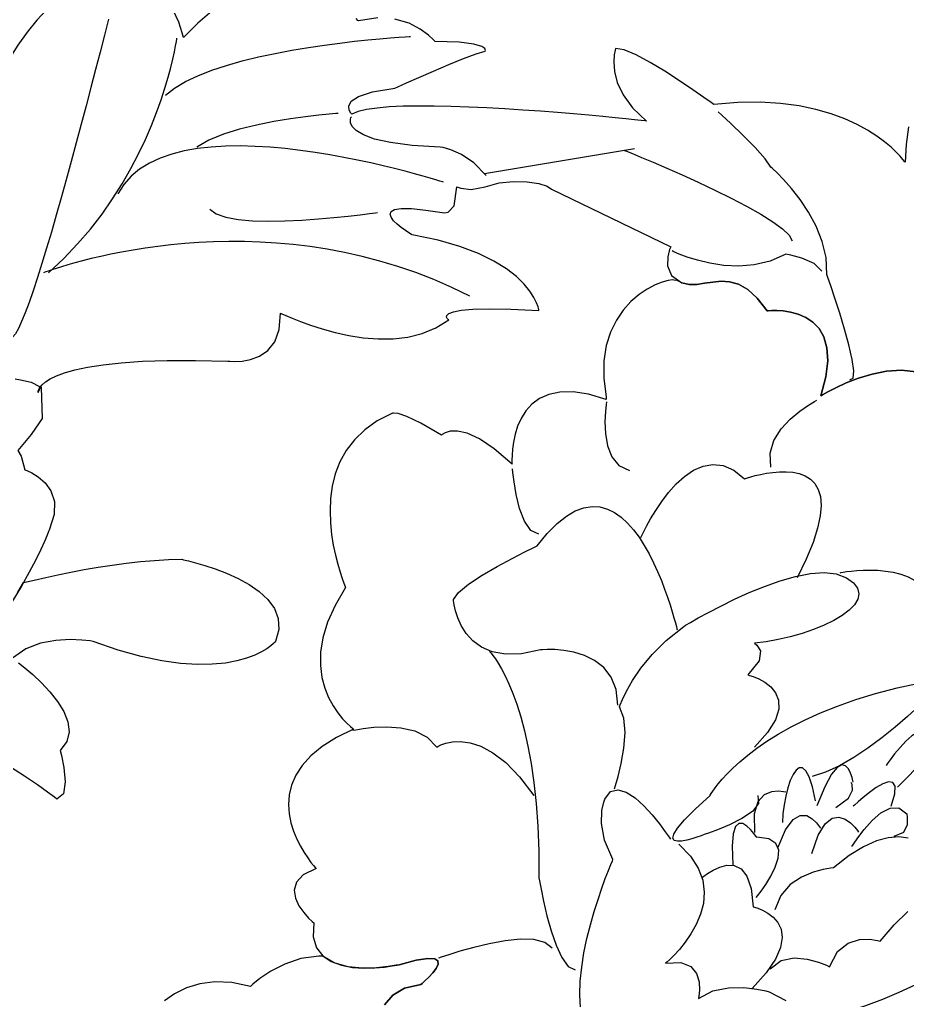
# Model space of a CAD drawing. Extents: x 61 to 149, y 52 to 245.
# Drawn here: x 91.96 to 104.93, y 152.5 to 166.83 of the extents above; entities that cross this region are included whole.
import ezdxf

# ---------------------------------------------------------------- set-up
doc = ezdxf.new("R2010")
doc.units = 0

msp = doc.modelspace()

# ---------------------------------------------------------------- linework, layer by layer
at = {"color": 250, "linetype": 'Continuous'}
for points in [[(92.356306, 166.978352), (92.211825, 166.821348), (92.069186, 166.647078), (91.930696, 166.454965), (91.798661, 166.24443), (91.675388, 166.014894), (91.563183, 165.76578), (91.464351, 165.496508), (91.3812, 165.2065), (91.366399, 165.226746), (91.323653, 165.28404), (91.255443, 165.373216), (91.164255, 165.48911), (91.05257, 165.626556), (90.922874, 165.780388), (90.777648, 165.945442), (90.619376, 166.116552), (90.450542, 166.288552), (90.27363, 166.456278), (90.091121, 166.614564), (89.905501, 166.758244), (89.719251, 166.882154)], [(94.767722, 166.95078), (94.562201, 166.779727), (94.3519, 166.5691), (94.335376, 166.636753), (94.285804, 166.792898), (94.203184, 166.967318)], [(93.257998, 166.838121), (93.198241, 166.602526), (93.13526, 166.355958), (93.069486, 166.100411), (93.001347, 165.837882), (92.931274, 165.570364), (92.859695, 165.299854), (92.78704, 165.028346), (92.713739, 164.757836), (92.640221, 164.490318), (92.566915, 164.227789), (92.494251, 163.972242), (92.422659, 163.725674), (92.352568, 163.490079), (92.284408, 163.267453), (92.218607, 163.05979), (92.155596, 162.869086), (92.095804, 162.697336), (92.03966, 162.546536), (91.987594, 162.418679), (91.940036, 162.315762), (91.897414, 162.23978), (91.860159, 162.192728), (91.8287, 162.1766)], [(104.946342, 165.264318), (104.914351, 165.006441), (104.8971, 164.7456), (104.889419, 164.756343), (104.865879, 164.786616), (104.825735, 164.833481), (104.768244, 164.894001), (104.69266, 164.96524), (104.598239, 165.044261), (104.484236, 165.128127), (104.349907, 165.213902), (104.194507, 165.298649), (104.017291, 165.379431), (103.817515, 165.453311), (103.594435, 165.517353), (103.347305, 165.568619), (103.075381, 165.604174), (102.777919, 165.62108), (102.454173, 165.616401), (102.1034, 165.5872), (102.063863, 165.616034), (101.956154, 165.693191), (101.79663, 165.804652), (101.601643, 165.936399), (101.38755, 166.074415), (101.170704, 166.204681), (100.96746, 166.31318), (100.794174, 166.385892), (100.6672, 166.4088), (100.660012, 166.384536), (100.646595, 166.316128), (100.639172, 166.21015), (100.649962, 166.073175), (100.691189, 165.911779), (100.775073, 165.732534), (100.913837, 165.542017), (101.1197, 165.3468), (101.099069, 165.349091), (101.039446, 165.355581), (100.944238, 165.365698), (100.816847, 165.378869), (100.660682, 165.39452), (100.479146, 165.412078), (100.275644, 165.430969), (100.053583, 165.450622), (99.816368, 165.470463), (99.567403, 165.489918), (99.310094, 165.508415), (99.047847, 165.52538), (98.784066, 165.540241), (98.522158, 165.552424), (98.265527, 165.561355), (98.017578, 165.566463), (97.781718, 165.567173), (97.561351, 165.562914), (97.359882, 165.55311), (97.180718, 165.53719), (97.027262, 165.514581), (96.902921, 165.484708), (96.8111, 165.447), (96.797449, 165.46283), (96.774164, 165.504946), (96.767743, 165.565288), (96.804686, 165.635795), (96.911494, 165.708407), (97.114665, 165.775062), (97.4407, 165.8277), (97.486849, 165.848481), (97.610695, 165.90378), (97.790334, 165.983029), (98.003862, 166.075662), (98.229377, 166.171113), (98.444973, 166.258814), (98.628749, 166.328199), (98.7588, 166.3687), (98.763631, 166.379093), (98.758085, 166.405074), (98.7121, 166.43885), (98.595615, 166.472626), (98.378569, 166.498607), (98.0309, 166.509), (98.005952, 166.536162), (97.932483, 166.60363), (97.812554, 166.690372), (97.648229, 166.77536), (97.441571, 166.837564)], [(97.19464, 166.855954), (96.9095, 166.8095), (96.90105, 166.818751), (96.876133, 166.84443)], [(92.3817, 163.1317), (92.602773, 163.338304), (92.806229, 163.551224), (92.99277, 163.768777), (93.163097, 163.989282), (93.31791, 164.211058), (93.457911, 164.432422), (93.5838, 164.651693), (93.696278, 164.867188), (93.796046, 165.077227), (93.883805, 165.280127), (93.960256, 165.474207), (94.026099, 165.657785), (94.082036, 165.829179), (94.128767, 165.986707), (94.166993, 166.128688), (94.197415, 166.25344), (94.220735, 166.359281), (94.237652, 166.444529), (94.248868, 166.507503), (94.255084, 166.54652), (94.257, 166.5599)], [(94.0887, 165.7273), (94.222078, 165.829644), (94.381801, 165.923853), (94.564279, 166.01024), (94.765925, 166.089117), (94.98315, 166.160795), (95.212366, 166.225588), (95.449985, 166.283806), (95.692418, 166.335762), (95.936078, 166.381769), (96.177375, 166.422137), (96.412722, 166.45718), (96.63853, 166.48721), (96.85121, 166.512537), (97.047176, 166.533475), (97.222838, 166.550336), (97.374607, 166.563431), (97.498897, 166.573073), (97.592117, 166.579574), (97.650681, 166.583245), (97.671, 166.5844)], [(96.6131, 165.458), (96.577949, 165.455423), (96.479722, 165.447104), (96.329257, 165.43216), (96.137392, 165.409709), (95.914963, 165.378868), (95.67281, 165.338754), (95.42177, 165.288484), (95.172682, 165.227177), (94.936382, 165.153949), (94.723709, 165.067917), (94.5455, 164.9682)], [(98.7769, 164.5519), (98.596103, 164.736238), (98.415302, 164.857111), (98.257578, 164.927445), (98.146017, 164.960166), (98.1037, 164.9682), (97.693444, 164.992449), (97.377816, 165.032859), (97.1447, 165.085022), (96.98198, 165.14453), (96.877537, 165.206975), (96.819256, 165.26795), (96.795018, 165.323048), (96.792708, 165.367861), (96.800207, 165.397981), (96.8054, 165.409)], [(104.0902, 161.5645), (104.139192, 161.589835), (104.147507, 161.696717), (104.123511, 161.86531), (104.07557, 162.075778), (104.01205, 162.308288), (103.941318, 162.543002), (103.871741, 162.760085), (103.811685, 162.939703), (103.769516, 163.06202), (103.7536, 163.1072), (103.742401, 163.353379), (103.687061, 163.589869), (103.598254, 163.812848), (103.486654, 164.018494), (103.362938, 164.202987), (103.237778, 164.362506), (103.121849, 164.493227), (103.025827, 164.591331), (102.960386, 164.652996), (102.9362, 164.6744), (102.85418, 164.793766), (102.704707, 164.960059), (102.524512, 165.142675), (102.350326, 165.311007), (102.218878, 165.434451), (102.1669, 165.4824)], [(98.1518, 164.454), (98.138764, 164.458175), (98.100724, 164.4701), (98.039283, 164.488869), (97.956043, 164.513581), (97.852609, 164.543331), (97.730582, 164.577218), (97.591565, 164.614336), (97.437161, 164.653783), (97.268973, 164.694656), (97.088604, 164.736052), (96.897656, 164.777066), (96.697733, 164.816797), (96.490437, 164.85434), (96.277371, 164.888792), (96.060137, 164.91925), (95.84034, 164.944811), (95.619581, 164.964571), (95.399463, 164.977627), (95.18159, 164.983076), (94.967563, 164.980015), (94.758986, 164.96754), (94.557462, 164.944747), (94.364593, 164.910735), (94.181982, 164.864598), (94.011233, 164.805435), (93.853947, 164.732342), (93.711728, 164.644415), (93.586179, 164.540751), (93.478902, 164.420447), (93.3915, 164.2826)], [(100.9407, 164.9437), (98.7529, 164.5764)], [(100.7965, 164.9192), (100.826846, 164.906924), (100.912326, 164.871923), (101.044607, 164.816942), (101.215354, 164.744721), (101.416233, 164.658004), (101.63891, 164.559533), (101.875049, 164.452051), (102.116317, 164.3383), (102.354378, 164.221023), (102.5809, 164.102963), (102.787547, 163.986862), (102.965985, 163.875462), (103.107879, 163.771507), (103.204896, 163.677739), (103.2487, 163.5969)], [(91.8927, 161.5796), (91.969855, 161.568017), (92.126312, 161.532013), (92.249564, 161.469702), (92.2271, 161.3792), (92.227088, 161.384776), (92.229455, 161.400508), (92.237805, 161.424903), (92.255742, 161.456469), (92.28687, 161.493713), (92.334792, 161.535142), (92.403113, 161.579262), (92.495436, 161.624582), (92.615366, 161.669608), (92.766506, 161.712847), (92.95246, 161.752808), (93.176832, 161.787995), (93.443226, 161.816918), (93.755246, 161.838083), (94.116495, 161.849996), (94.530579, 161.851166), (95.0011, 161.8401), (95.028711, 161.837105), (95.102473, 161.833946), (95.208785, 161.839363), (95.334043, 161.862096), (95.464643, 161.910885), (95.586981, 161.99447), (95.687456, 162.121591), (95.752464, 162.300988), (95.7684, 162.5414), (95.788715, 162.531646), (95.846978, 162.505045), (95.939168, 162.465585), (96.061262, 162.417256), (96.209237, 162.364048), (96.379072, 162.30995), (96.566744, 162.258952), (96.768232, 162.215044), (96.979512, 162.182214), (97.196563, 162.164452), (97.415362, 162.165748), (97.631888, 162.190091), (97.842118, 162.241471), (98.042029, 162.323878), (98.2276, 162.4413), (98.220609, 162.446824), (98.206791, 162.461649), (98.196876, 162.483157), (98.201595, 162.508728), (98.23168, 162.535744), (98.297861, 162.561585), (98.41087, 162.583632), (98.581437, 162.599266), (98.820294, 162.605868), (99.138171, 162.600819), (99.5458, 162.5815), (99.543346, 162.595135), (99.533154, 162.633669), (99.510979, 162.693544), (99.472577, 162.771205), (99.413704, 162.863094), (99.330115, 162.965655), (99.217565, 163.075329), (99.07181, 163.188562), (98.888605, 163.301795), (98.663706, 163.411473), (98.392869, 163.514037), (98.071848, 163.605932), (97.6964, 163.6836), (97.682592, 163.691976), (97.646159, 163.71503), (97.594585, 163.749651), (97.535355, 163.792728), (97.475954, 163.84115), (97.423865, 163.891807), (97.386575, 163.941588), (97.371567, 163.987381), (97.386327, 164.026076), (97.438339, 164.054562), (97.535087, 164.069728), (97.684057, 164.068464), (97.892733, 164.047658), (98.1686, 164.0042), (98.218893, 164.013856), (98.308541, 164.108111), (98.3457, 164.3849), (98.405333, 164.365774), (98.557433, 164.346959), (98.7618, 164.3863), (98.965227, 164.444236), (99.174848, 164.466252), (99.373325, 164.460312), (99.543319, 164.434381), (99.66749, 164.396423), (99.7285, 164.3544), (101.4732, 163.5096), (101.456317, 163.468364), (101.429046, 163.364944), (101.426458, 163.229772), (101.483619, 163.09328), (101.6356, 162.9859), (101.74279, 162.96093), (101.853389, 162.961425), (101.967559, 162.976471), (102.085462, 162.995154), (102.207262, 163.006562), (102.333122, 162.999782), (102.463202, 162.963898), (102.597667, 162.887999), (102.736679, 162.761171), (102.8804, 162.5725), (102.898378, 162.574397), (102.948013, 162.577558), (103.022855, 162.578186), (103.116454, 162.572485), (103.222361, 162.556657), (103.334126, 162.526907), (103.4453, 162.479438), (103.549433, 162.410452), (103.640076, 162.316154), (103.710779, 162.192748), (103.755092, 162.036436), (103.766567, 161.843421), (103.738752, 161.609908), (103.6652, 161.3321), (103.692158, 161.348378), (103.768153, 161.391249), (103.885866, 161.451764), (104.037978, 161.520978), (104.217172, 161.589944), (104.416129, 161.649714), (104.627529, 161.691343), (104.844055, 161.705882), (105.058388, 161.684386)], [(94.7378, 164.0622), (94.831306, 163.993621), (94.97207, 163.943834), (95.151418, 163.910645), (95.360676, 163.891859), (95.591171, 163.88528), (95.834228, 163.888713), (96.081175, 163.899963), (96.323337, 163.916834), (96.552041, 163.937133), (96.758612, 163.958664), (96.934377, 163.979231), (97.070663, 163.996639), (97.158795, 164.008694), (97.1901, 164.0132)], [(98.5365, 162.7888), (98.272621, 162.916389), (98.008841, 163.030867), (97.745608, 163.132796), (97.483375, 163.222739), (97.222592, 163.301257), (96.963711, 163.368912), (96.707181, 163.426266), (96.453454, 163.473882), (96.20298, 163.512321), (95.956211, 163.542145), (95.713597, 163.563916), (95.475589, 163.578196), (95.242638, 163.585547), (95.015194, 163.586531), (94.79371, 163.58171), (94.578634, 163.571647), (94.370419, 163.556902), (94.169515, 163.538038), (93.976373, 163.515618), (93.791443, 163.490202), (93.615178, 163.462353), (93.448026, 163.432633), (93.29044, 163.401604), (93.14287, 163.369827), (93.005767, 163.337866), (92.879581, 163.306281), (92.764765, 163.275635), (92.661767, 163.24649), (92.57104, 163.219407), (92.493034, 163.194949), (92.4282, 163.173678), (92.376989, 163.156156), (92.339851, 163.142944), (92.317238, 163.134605), (92.3096, 163.1317)], [(103.6815, 163.1561), (103.568442, 163.266717), (103.390013, 163.342863), (103.225102, 163.386852), (103.1526, 163.401), (102.925043, 163.301235), (102.693879, 163.246275), (102.4656, 163.22804), (102.246698, 163.23845), (102.043663, 163.269425), (101.862986, 163.312886), (101.711161, 163.360754), (101.594677, 163.404949), (101.520026, 163.437391), (101.4937, 163.45)], [(105.058388, 161.684386), (104.844055, 161.705882), (104.627529, 161.691343), (104.416129, 161.649714), (104.217172, 161.589944), (104.037978, 161.520978), (103.885866, 161.451764), (103.768153, 161.391249), (103.692158, 161.348378), (103.6652, 161.3321), (103.738752, 161.609908), (103.766567, 161.843421), (103.755092, 162.036436), (103.710779, 162.192748), (103.640076, 162.316154), (103.549433, 162.410452), (103.4453, 162.479437), (103.334126, 162.526907), (103.222361, 162.556657), (103.116454, 162.572485), (103.022855, 162.578186), (102.948013, 162.577558), (102.898378, 162.574397), (102.8804, 162.5725), (102.736679, 162.761171), (102.597667, 162.887999), (102.463202, 162.963898), (102.333122, 162.999782), (102.207263, 163.006562), (102.085462, 162.995154), (101.967559, 162.976471), (101.853389, 162.961425), (101.74279, 162.96093), (101.6356, 162.9859), (101.5588, 163.0249), (101.5369, 163.0175), (101.498261, 163.026355), (101.432692, 163.019379), (101.345646, 162.9955), (101.242576, 162.953648), (101.128933, 162.892753), (101.010169, 162.811744), (100.891737, 162.70955), (100.77909, 162.585101), (100.677679, 162.437327), (100.592957, 162.265156), (100.530376, 162.067519), (100.495387, 161.843344), (100.493445, 161.591561), (100.53, 161.3111), (100.5293, 161.2795)], [(91.8927, 161.5796), (91.969855, 161.568017), (92.126312, 161.532013), (92.249564, 161.469702), (92.2271, 161.3792), (92.2663, 161.4706), (92.2745, 161.4568), (92.2872, 161.0028), (92.245681, 160.936507), (92.124919, 160.766459), (91.9306, 160.5359), (91.98155, 160.45155), (92.0325, 160.2505), (92.062133, 160.240262), (92.134583, 160.207523), (92.230576, 160.149245), (92.330838, 160.062388), (92.416095, 159.943913), (92.467073, 159.790783), (92.4645, 159.599958), (92.3891, 159.3684), (92.38203, 159.349682), (92.360057, 159.29493), (92.322035, 159.206243), (92.266818, 159.085725), (92.193262, 158.935475), (92.100222, 158.757595), (91.98655, 158.554187), (91.851103, 158.32735)], [(100.5293, 161.2795), (100.269592, 161.355528), (100.044639, 161.389791), (99.851956, 161.387374), (99.689059, 161.353364), (99.553467, 161.292847), (99.442694, 161.210908), (99.354258, 161.112635), (99.285675, 161.003113), (99.234461, 160.887427), (99.198134, 160.770665), (99.174209, 160.657912), (99.160203, 160.554255), (99.153633, 160.464779), (99.152014, 160.39457), (99.152865, 160.348715), (99.1537, 160.3323), (98.894171, 160.559941), (98.676203, 160.706281), (98.497653, 160.787025), (98.356375, 160.817875), (98.250225, 160.814534), (98.177059, 160.792706), (98.134732, 160.768094), (98.1211, 160.7564), (97.822792, 160.93319), (97.61722, 161.031029), (97.489192, 161.072703), (97.423516, 161.080998), (97.405, 161.0787), (97.184746, 160.966949), (97.000739, 160.837095), (96.850197, 160.691897), (96.730337, 160.534115), (96.638376, 160.36651), (96.571533, 160.191841), (96.527023, 160.012869), (96.502065, 159.832354), (96.493876, 159.653056), (96.499673, 159.477734), (96.516674, 159.309149), (96.542096, 159.15006), (96.573156, 159.003229), (96.607073, 158.871415), (96.641062, 158.757378), (96.672342, 158.663878), (96.69813, 158.593675), (96.715644, 158.549529), (96.7221, 158.5342), (96.566908, 158.271413), (96.457576, 158.025935), (96.388895, 157.797884), (96.355654, 157.587383), (96.352641, 157.394552), (96.374646, 157.219512), (96.416457, 157.062384), (96.472865, 156.923289), (96.538658, 156.802348), (96.608626, 156.699681), (96.677557, 156.615411), (96.740241, 156.549656), (96.791466, 156.502539), (96.826023, 156.47418), (96.8387, 156.4647), (96.586482, 156.34021), (96.37963, 156.208819), (96.214517, 156.072086), (96.087515, 155.93157), (95.994997, 155.788827), (95.933335, 155.645416), (95.898902, 155.502895), (95.888069, 155.362823), (95.897211, 155.226756), (95.922698, 155.096254), (95.960903, 154.972874), (96.008199, 154.858175), (96.060958, 154.753713), (96.115554, 154.661048), (96.168357, 154.581738), (96.215741, 154.51734), (96.254077, 154.469412), (96.27974, 154.439513), (96.2891, 154.4292), (96.103754, 154.334859), (96.002835, 154.225996), (95.969622, 154.109452), (95.987395, 153.992069), (96.039431, 153.880687), (96.109011, 153.782148), (96.179413, 153.703293), (96.233916, 153.650964), (96.2558, 153.632), (96.248888, 153.42756), (96.296277, 153.268707), (96.387733, 153.150141), (96.513019, 153.066559), (96.661899, 153.012663), (96.824137, 152.98315), (96.989499, 152.972721), (97.147748, 152.976074), (97.288648, 152.987909), (97.401964, 153.002926), (97.47746, 153.015823), (97.5049, 153.0213), (97.752517, 153.087228), (97.921677, 153.11385), (98.023941, 153.108125), (98.070872, 153.077012), (98.074033, 153.02747), (98.044985, 152.966457), (97.995291, 152.900934), (97.936514, 152.837857), (97.880214, 152.784187), (97.837956, 152.746882), (97.8213, 152.7329), (97.584113, 152.67956), (97.410247, 152.574977), (97.290244, 152.434511)], [(100.532, 161.2461), (100.526739, 161.206979), (100.516967, 161.103006), (100.511703, 160.954268), (100.519962, 160.78085), (100.550765, 160.602838), (100.613127, 160.440319), (100.716066, 160.313377), (100.8686, 160.2421)], [(102.9362, 160.2911), (102.923697, 160.494888), (102.980511, 160.681747), (103.085792, 160.84852), (103.218688, 160.99205), (103.358347, 161.10918), (103.48392, 161.196753), (103.574555, 161.251612), (103.6094, 161.2706)], [(99.5463, 159.3116), (99.426562, 159.364501), (99.333327, 159.500929), (99.26365, 159.687475), (99.214585, 159.890725), (99.183185, 160.077271), (99.166505, 160.213699), (99.1616, 160.2666)], [(101.0369, 159.2626), (101.046324, 159.283272), (101.073826, 159.340468), (101.118252, 159.426964), (101.178449, 159.535532), (101.253263, 159.658944), (101.34154, 159.789976), (101.442126, 159.9214), (101.553868, 160.045988), (101.675612, 160.156516), (101.806204, 160.245756), (101.94449, 160.30648), (102.089316, 160.331464), (102.239529, 160.31348), (102.393975, 160.2453), (102.5515, 160.1197), (102.562668, 160.123621), (102.594346, 160.134068), (102.643799, 160.149067), (102.70829, 160.166647), (102.785082, 160.184833), (102.871439, 160.201653), (102.964624, 160.215134), (103.0619, 160.223302), (103.160531, 160.224185), (103.257781, 160.215808), (103.350912, 160.1962), (103.437189, 160.163387), (103.513875, 160.115396), (103.578232, 160.050253), (103.627525, 159.965987), (103.659017, 159.860623), (103.669972, 159.732188), (103.657652, 159.57871), (103.619322, 159.398215), (103.552244, 159.188731), (103.453682, 158.948283), (103.3209, 158.6749)], [(100.7003, 156.8139), (100.673981, 157.042451), (100.601818, 157.22409), (100.493996, 157.364115), (100.360706, 157.467825), (100.212133, 157.540517), (100.058467, 157.58749), (99.909894, 157.614042), (99.776604, 157.625471), (99.668782, 157.627075), (99.596619, 157.624152), (99.5703, 157.622), (99.292704, 157.564442), (99.058519, 157.557387), (98.86407, 157.592162), (98.705685, 157.660096), (98.57969, 157.752516), (98.482412, 157.86075), (98.410178, 157.976125), (98.359315, 158.08997), (98.326148, 158.193612), (98.307006, 158.27838), (98.298214, 158.3356), (98.2961, 158.3566), (98.369485, 158.460583), (98.518095, 158.582355), (98.71573, 158.712158), (98.936188, 158.840238), (99.153265, 158.956837), (99.340761, 159.052202), (99.472473, 159.116574), (99.5222, 159.1402), (99.669126, 159.321992), (99.810694, 159.466281), (99.94689, 159.575472), (100.077698, 159.651967), (100.203105, 159.698171), (100.323095, 159.716486), (100.437655, 159.709317), (100.546769, 159.679068), (100.650422, 159.628141), (100.748601, 159.55894), (100.84129, 159.47387), (100.928475, 159.375334), (101.010141, 159.265734), (101.086274, 159.147476), (101.156858, 159.022963), (101.22188, 158.894597), (101.281325, 158.764784), (101.335178, 158.635926), (101.383424, 158.510427), (101.426049, 158.390691), (101.463038, 158.279121), (101.494376, 158.178122), (101.52005, 158.090095), (101.540044, 158.017447), (101.554343, 157.962579), (101.562933, 157.927895), (101.5658, 157.9158)], [(92.0157, 158.6051), (92.170964, 158.642024), (92.339139, 158.680226), (92.518398, 158.71885), (92.706915, 158.757041), (92.902862, 158.793943), (93.104413, 158.8287), (93.30974, 158.860457), (93.517019, 158.888359), (93.72442, 158.91155), (93.930119, 158.929174), (94.132288, 158.940376), (94.3291, 158.9443), (94.354202, 158.938991), (94.423935, 158.922812), (94.529941, 158.89539), (94.663862, 158.856349), (94.817338, 158.805314), (94.982012, 158.74191), (95.149525, 158.665763), (95.311519, 158.576496), (95.459634, 158.473735), (95.585514, 158.357106), (95.680799, 158.226233), (95.73713, 158.080741), (95.74615, 157.920255), (95.6995, 157.7444), (95.691981, 157.73606), (95.668649, 157.713265), (95.628342, 157.67935), (95.569897, 157.637652), (95.492153, 157.591505), (95.393946, 157.544247), (95.274116, 157.499212), (95.1315, 157.459738), (94.964935, 157.429159), (94.77326, 157.410811), (94.555311, 157.408031), (94.309928, 157.424155), (94.035948, 157.462517), (93.732207, 157.526455), (93.397546, 157.619304), (93.0308, 157.7444), (92.986994, 157.751401), (92.868753, 157.764405), (92.695843, 157.771416), (92.488027, 157.760437), (92.265071, 157.719473), (92.046741, 157.636526), (91.8528, 157.4996)], [(103.946, 158.7484), (103.957573, 158.750656), (103.990594, 158.756451), (104.042514, 158.764323), (104.110783, 158.772811), (104.192852, 158.780454), (104.286172, 158.785791), (104.388194, 158.787361), (104.49637, 158.783702), (104.60815, 158.773353), (104.720984, 158.754854), (104.832324, 158.726742), (104.939621, 158.687557), (105.040326, 158.635838), (105.131889, 158.570123), (105.211762, 158.488952), (105.277396, 158.390863), (105.32624, 158.274394), (105.355748, 158.138086), (105.363368, 157.980476), (105.346552, 157.800104), (105.302752, 157.595508), (105.229417, 157.365227), (105.124, 157.1078)], [(100.6522, 155.5895), (100.66755, 155.639263), (100.704348, 155.771702), (100.748715, 155.961541), (100.786773, 156.183506), (100.804642, 156.412321), (100.788444, 156.62271), (100.7243, 156.7894), (100.734023, 156.81781), (100.766006, 156.897302), (100.824474, 157.019264), (100.91365, 157.175087), (101.037757, 157.356163), (101.201019, 157.55388), (101.407659, 157.759629), (101.6619, 157.9648), (101.687714, 157.980372), (101.760949, 158.02341), (101.875296, 158.088401), (102.024447, 158.169829), (102.202091, 158.262179), (102.40192, 158.359937), (102.617625, 158.457588), (102.842896, 158.549616), (103.071424, 158.630508), (103.2969, 158.694749), (103.513015, 158.736823), (103.713459, 158.751216), (103.891924, 158.732414), (104.0421, 158.6749), (104.144325, 158.599655), (104.203384, 158.521538), (104.222907, 158.441594), (104.206529, 158.360866), (104.157881, 158.2804), (104.080598, 158.201241), (103.97831, 158.124433), (103.854651, 158.051022), (103.713254, 157.982051), (103.557752, 157.918567), (103.391776, 157.861613), (103.218961, 157.812234), (103.042938, 157.771476), (102.86734, 157.740383), (102.6958, 157.72), (102.731478, 157.692058), (102.782925, 157.606712), (102.766759, 157.461686), (102.5996, 157.2547), (102.621348, 157.248941), (102.678212, 157.230487), (102.75762, 157.197572), (102.846999, 157.148429), (102.933777, 157.081293), (103.005383, 156.994396), (103.049244, 156.885974), (103.052788, 156.754259), (103.003444, 156.597486), (102.888638, 156.413889), (102.6958, 156.2017)], [(91.933926, 158.464267), (92.0157, 158.6051)], [(98.825, 157.5975), (98.830973, 157.591235), (98.848008, 157.571796), (98.874781, 157.53822), (98.909966, 157.489542), (98.952238, 157.424799), (99.000274, 157.343027), (99.052747, 157.243261), (99.108333, 157.124538), (99.165707, 156.985894), (99.223544, 156.826364), (99.280519, 156.644985), (99.335307, 156.440793), (99.386583, 156.212824), (99.433023, 155.960113), (99.473301, 155.681697), (99.506093, 155.376611), (99.530073, 155.043893), (99.543917, 154.682577), (99.5463, 154.2917), (99.554147, 154.24632), (99.577028, 154.124557), (99.613956, 153.947974), (99.663943, 153.738137), (99.726002, 153.516611), (99.799144, 153.304959), (99.882384, 153.124747), (99.974731, 152.997539), (100.0752, 152.9449)], [(91.941174, 157.433844), (92.036114, 157.358027), (92.151089, 157.259252), (92.275747, 157.141772), (92.399738, 157.009838), (92.512709, 156.867701), (92.604311, 156.719615), (92.664192, 156.56983), (92.682001, 156.422598), (92.647388, 156.282171), (92.55, 156.1528), (92.568076, 156.078939), (92.602304, 155.90281), (92.622684, 155.69259), (92.599216, 155.516461), (92.5019, 155.4426), (92.465886, 155.46983), (92.36669, 155.542901), (92.217585, 155.648883), (92.031839, 155.774846), (91.822725, 155.907862)], [(105.5324, 157.2253), (105.512338, 157.204042), (105.454912, 157.144484), (105.364259, 157.052949), (105.244518, 156.93576), (105.099827, 156.799241), (104.934325, 156.649715), (104.752149, 156.493505), (104.557439, 156.336935), (104.354331, 156.186328), (104.146965, 156.048008), (103.939479, 155.928298), (103.736011, 155.833521), (103.5407, 155.77)], [(102.7439, 155.4916), (102.754241, 155.375577), (102.664923, 155.262132), (102.51169, 155.156831), (102.330286, 155.065242), (102.156457, 154.992929), (102.025947, 154.94546), (101.9745, 154.9284), (101.958808, 154.921992), (101.916675, 154.905624), (101.855511, 154.883579), (101.78273, 154.860142), (101.705743, 154.839596), (101.631962, 154.826225), (101.5688, 154.824313), (101.523669, 154.838142), (101.50398, 154.871998), (101.517146, 154.930164), (101.570579, 155.016923), (101.671691, 155.13656), (101.827894, 155.293357), (102.0466, 155.4916), (102.050906, 155.499295), (102.064357, 155.521587), (102.087751, 155.557292), (102.12189, 155.605221), (102.16757, 155.664188), (102.225593, 155.733008), (102.296757, 155.810492), (102.381862, 155.895455), (102.481706, 155.98671), (102.59709, 156.083071), (102.728813, 156.18335), (102.877673, 156.286362), (103.04447, 156.390919), (103.230003, 156.495835), (103.435073, 156.599924), (103.660477, 156.701998), (103.907016, 156.800872), (104.175488, 156.895359), (104.466693, 156.984271), (104.781431, 157.066423), (105.1205, 157.140629)], [(96.8295, 156.4466), (96.869367, 156.455162), (96.977133, 156.473767), (97.135048, 156.491799), (97.325362, 156.498637), (97.530325, 156.483665), (97.732186, 156.436264), (97.913194, 156.345815), (98.0556, 156.2017), (98.070755, 156.211102), (98.114848, 156.233199), (98.185819, 156.25883), (98.281609, 156.278832), (98.400159, 156.284042), (98.539409, 156.265299), (98.697301, 156.21344), (98.871776, 156.119303), (99.060773, 155.973725), (99.262234, 155.767545), (99.4741, 155.4916)], [(104.7875, 155.614), (105.1962, 156.0303), (105.209854, 156.237749), (105.189803, 156.36153), (105.142875, 156.415107), (105.075898, 156.411948), (104.995699, 156.36552), (104.909106, 156.289288), (104.822947, 156.196719), (104.744049, 156.101279), (104.67924, 156.016435), (104.635348, 155.955653), (104.6192, 155.9324)], [(103.5853, 155.4181), (103.542168, 155.620784), (103.496145, 155.764647), (103.448299, 155.855405), (103.399698, 155.898775), (103.35141, 155.900473), (103.304502, 155.866214), (103.260043, 155.801716), (103.2191, 155.712694), (103.182741, 155.604865), (103.152033, 155.483944), (103.128045, 155.355649), (103.111845, 155.225696), (103.1045, 155.0998)], [(104.1383, 155.6875), (104.134526, 155.707653), (104.12253, 155.757631), (104.101302, 155.821714), (104.069833, 155.884182), (104.027113, 155.929313), (103.972131, 155.941386), (103.903879, 155.904683), (103.821346, 155.803481), (103.723523, 155.62206), (103.6094, 155.3447)], [(103.8844, 155.3177), (104.067834, 155.452473), (104.128775, 155.570063), (104.123828, 155.653245), (104.1096, 155.6848)], [(104.6953, 155.336), (104.747269, 155.518029), (104.751877, 155.630886), (104.718062, 155.685495), (104.654759, 155.692776), (104.570904, 155.663651), (104.475434, 155.609043), (104.377283, 155.539872), (104.285388, 155.467061), (104.208685, 155.40153), (104.156111, 155.354203), (104.1366, 155.336)], [(100.155505, 152.395359), (100.143609, 152.583889), (100.149675, 152.782808), (100.170967, 152.988218), (100.204752, 153.19622), (100.248296, 153.402916), (100.298865, 153.604406), (100.353724, 153.796792), (100.410139, 153.976176), (100.465376, 154.138658), (100.516702, 154.280341), (100.561381, 154.397325), (100.59668, 154.485712), (100.619864, 154.541603), (100.6282, 154.5611), (100.504915, 154.840821), (100.461258, 155.082938), (100.467222, 155.273346), (100.492805, 155.397935), (100.508, 155.4426), (100.593342, 155.551119), (100.70032, 155.57897), (100.821722, 155.542463), (100.950336, 155.457907), (101.07895, 155.341613), (101.200352, 155.209889), (101.30733, 155.079046), (101.392672, 154.965394), (101.449166, 154.885242), (101.4696, 154.8549)], [(103.1526, 155.5406), (103.122248, 155.547881), (103.045211, 155.556875), (102.94252, 155.548306), (102.835203, 155.5029), (102.744291, 155.40138), (102.690813, 155.224472), (102.6958, 154.9529)], [(103.0375, 154.7304), (103.149571, 154.992898), (103.260064, 155.142602), (103.364859, 155.203489), (103.459838, 155.199538), (103.54088, 155.154725), (103.603867, 155.09303), (103.64468, 155.038429), (103.6592, 155.0149)], [(104.1186, 154.7487), (104.141601, 154.784635), (104.20462, 154.876166), (104.298683, 154.998882), (104.414813, 155.128375), (104.544035, 155.240233), (104.677373, 155.310047), (104.805854, 155.313406), (104.9205, 155.2259), (104.928948, 155.17557), (104.927263, 155.064162), (104.874895, 154.951048), (104.7313, 154.8956)], [(102.7311, 154.8772), (102.719074, 154.895141), (102.686779, 154.939237), (102.639891, 154.994896), (102.584086, 155.047526), (102.525038, 155.082538), (102.468422, 155.085338), (102.419916, 155.041335), (102.385193, 154.935939), (102.369929, 154.754558), (102.3798, 154.4826)], [(103.533, 154.6478), (103.627674, 154.914684), (103.728432, 155.079457), (103.830674, 155.161), (103.929803, 155.178195), (104.021219, 155.149923), (104.100326, 155.095067), (104.162524, 155.032506), (104.203215, 154.981123), (104.2178, 154.9598)], [(101.5899, 154.7815), (101.760333, 154.606846), (101.874463, 154.430747), (101.939284, 154.255506), (101.961786, 154.083425), (101.948961, 153.916806), (101.907802, 153.757951), (101.8453, 153.609162), (101.768447, 153.472743), (101.684235, 153.350995), (101.599655, 153.24622), (101.5217, 153.160721), (101.457361, 153.0968), (101.413631, 153.056759), (101.3975, 153.0429), (101.620963, 153.052951), (101.766206, 152.994467), (101.849208, 152.891865), (101.885949, 152.769561), (101.892408, 152.651971), (101.884565, 152.563512), (101.8784, 152.5286), (102.088512, 152.637908), (102.31733, 152.68463), (102.539475, 152.687812), (102.72957, 152.666504), (102.862238, 152.63975), (102.9121, 152.6266), (103.153613, 152.498663)], [(102.7221, 154.0054), (102.742057, 154.030068), (102.793097, 154.097024), (102.861976, 154.195696), (102.93545, 154.315512), (103.000275, 154.4459), (103.043206, 154.576288), (103.050998, 154.696104), (103.010407, 154.794776), (102.908189, 154.861732), (102.7311, 154.8864)], [(104.939488, 154.869435), (104.803799, 154.887814), (104.650814, 154.876642), (104.479651, 154.830931), (104.289431, 154.745695), (104.079274, 154.615947), (103.8483, 154.4367), (103.807511, 154.432499), (103.700693, 154.414331), (103.551166, 154.373852), (103.382252, 154.302715), (103.217272, 154.192575), (103.079548, 154.035085), (102.9924, 153.8219)], [(101.9383, 154.2991), (101.958012, 154.315268), (102.01167, 154.35467), (102.091058, 154.403652), (102.187961, 154.448559), (102.294163, 154.475738), (102.401447, 154.471533), (102.501599, 154.422291), (102.586402, 154.314358), (102.647641, 154.134079), (102.6771, 153.8678), (102.695497, 153.863025), (102.743961, 153.847429), (102.8124, 153.8191), (102.890722, 153.77613), (102.968836, 153.716608), (103.03665, 153.638625), (103.084072, 153.540271), (103.101011, 153.419637), (103.077375, 153.274813), (103.003072, 153.103888), (102.868011, 152.904954), (102.6621, 152.6761)], [(106.9066, 154.0565), (106.896844, 154.046489), (106.86799, 154.017622), (106.82066, 153.971651), (106.755477, 153.910327), (106.673062, 153.835403), (106.574038, 153.748628), (106.459026, 153.651756), (106.328648, 153.546536), (106.183527, 153.434721), (106.024285, 153.318061), (105.851543, 153.198309), (105.665924, 153.077216), (105.468049, 152.956533), (105.258541, 152.838011), (105.038021, 152.723402), (104.807113, 152.614458), (104.566436, 152.512929), (104.316615, 152.420568), (104.058271, 152.339125), (103.792025, 152.270352), (103.5185, 152.216)], [(102.9256, 152.9637), (103.087754, 153.082319), (103.275533, 153.120252), (103.464362, 153.103862), (103.629667, 153.059515), (103.746871, 153.013573), (103.7914, 152.9924), (103.908557, 153.213152), (104.063626, 153.336448), (104.2302, 153.38785), (104.381874, 153.392919), (104.492243, 153.377215), (104.5349, 153.3663), (104.736538, 153.604639), (104.935997, 153.801136)], [(99.7386, 153.2632), (99.633734, 153.348341), (99.473761, 153.388966), (99.274261, 153.393449), (99.050814, 153.370165), (98.819, 153.327487), (98.594398, 153.273791), (98.392587, 153.21745), (98.229147, 153.166838), (98.119658, 153.13033), (98.0797, 153.1163)], [(97.290244, 152.434511), (97.410247, 152.574977), (97.584113, 152.67956), (97.8213, 152.7329), (97.837956, 152.746882), (97.880214, 152.784187), (97.936514, 152.837857), (97.995291, 152.900934), (98.044985, 152.966457), (98.074033, 153.02747), (98.070872, 153.077012), (98.023941, 153.108125), (97.921677, 153.11385), (97.752517, 153.087228), (97.5049, 153.0213), (97.460598, 153.01271), (97.342067, 152.994386), (97.170871, 152.977494), (96.968573, 152.973202), (96.756737, 152.992678), (96.556924, 153.047088), (96.3907, 153.1476), (96.3315, 153.146), (96.06942, 153.113333), (95.831396, 153.031667), (95.62795, 152.9255), (95.469604, 152.819333), (95.36688, 152.737667), (95.3303, 152.705), (95.056801, 152.761992), (94.81028, 152.772466), (94.589852, 152.743725), (94.394627, 152.683068), (94.22372, 152.597797), (94.076242, 152.495214)]]:
    msp.add_lwpolyline(points, dxfattribs=at)

doc.saveas('drawing.dxf')
